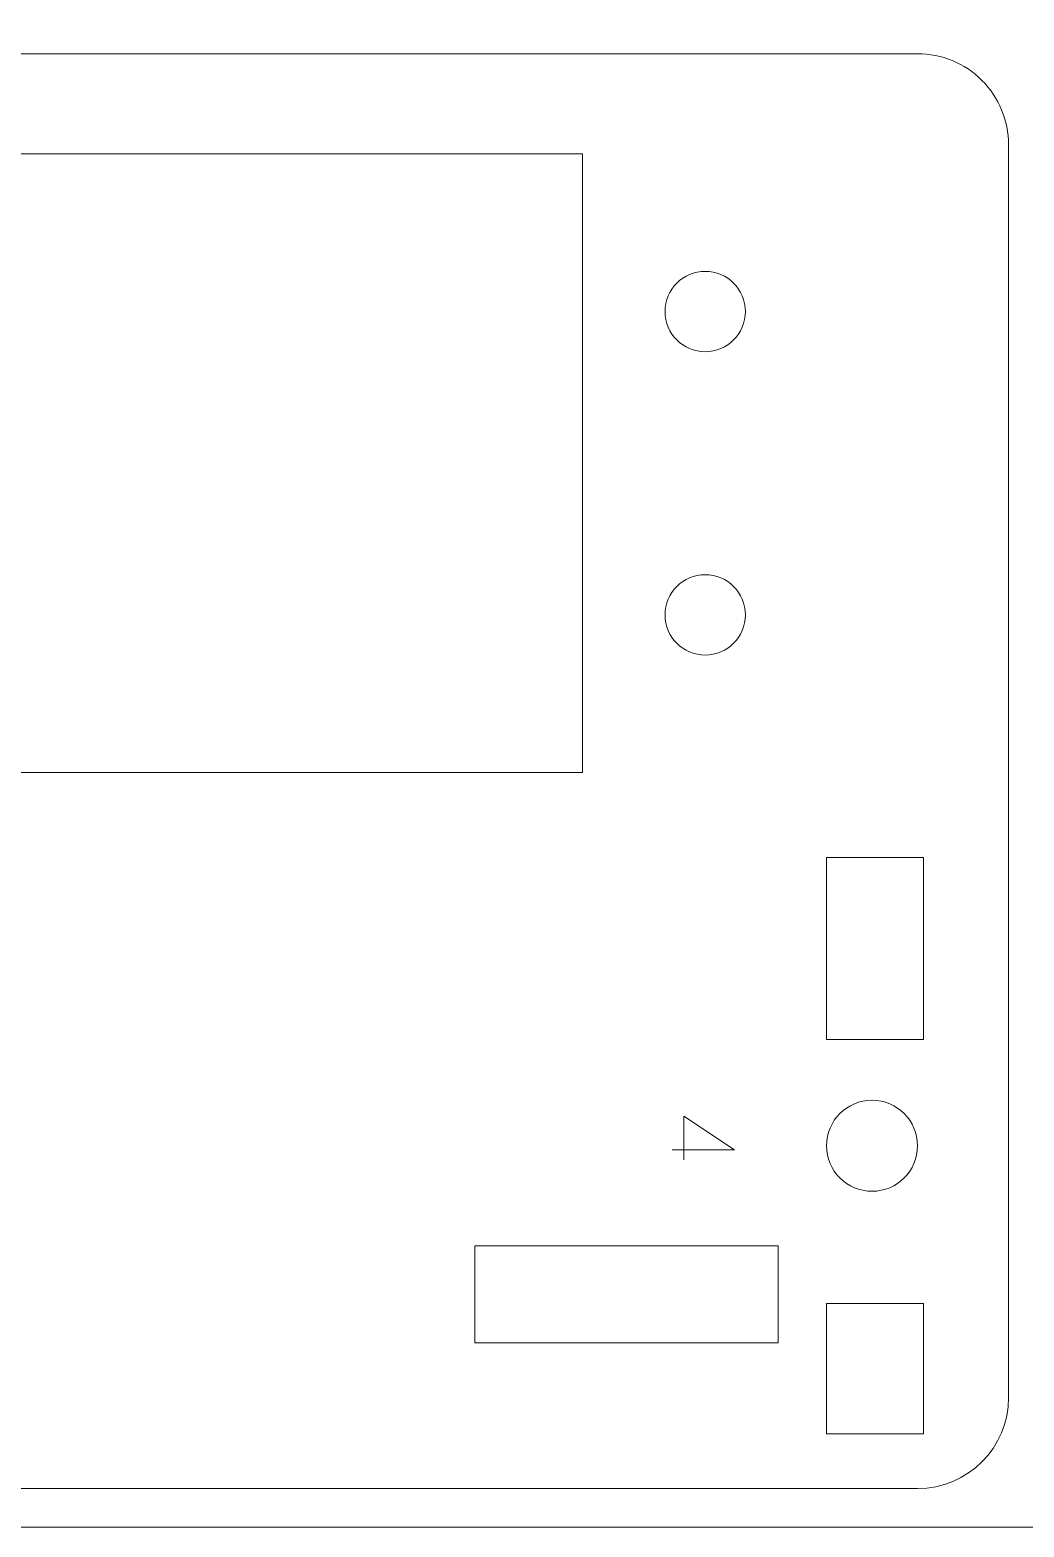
# Model space of a CAD drawing. Header units: centimetres. Extents: x -24 to 24.1, y -20.7 to 0.5.
# Drawn here: x 0.925 to 4.203, y -20.715 to -15.78 of the extents above; entities that cross this region are included whole.
import ezdxf

# ---------------------------------------------------------------- set-up
doc = ezdxf.new("R2010")
doc.units = ezdxf.units.CM
doc.header["$MEASUREMENT"] = 0
doc.layers.add('Layer 1', color=7, linetype='Continuous')

msp = doc.modelspace()

# ---------------------------------------------------------------- linework, layer by layer
at = {"layer": 'Layer 1', "color": 250, "lineweight": 9}
for points in [[(-23.96322, -20.71493), (6.03678, -20.71493), (6.03678, -0.71493), (-23.96322, -0.71493), (-23.96322, -20.71493)], [(2.74649, -16.18794), (-1.39351, -16.18794), (-1.39351, -18.22794), (2.74649, -18.22794)]]:
    msp.add_lwpolyline(points, close=True, dxfattribs=at)
for centre in [(3.15149, -16.70794), (3.15149, -17.70794)]:
    msp.add_circle(centre, 0.1325, dxfattribs=at)
for points, knots in [([(4.15147, -20.28794), (4.15149, -20.28794), (4.15149, -16.15794), (4.15149, -16.15794), (4.15149, -16.15794), (4.15149, -16.07837), (4.11988, -16.00206), (4.06362, -15.9458), (4.06362, -15.9458), (4.00736, -15.88954), (3.93105, -15.85794), (3.85149, -15.85794), (3.85149, -15.85794), (3.85149, -15.85794), (-1.89851, -15.85794), (-1.89851, -15.85794), (-1.89851, -15.85794), (-1.97808, -15.85794), (-2.0544, -15.88954), (-2.11066, -15.9458), (-2.11066, -15.9458), (-2.16692, -16.00206), (-2.19851, -16.07837), (-2.19851, -16.15794), (-2.19851, -16.15794), (-2.19851, -16.15794), (-2.19851, -20.28794), (-2.19851, -20.28794), (-2.19851, -20.28794), (-2.19851, -20.3675), (-2.16692, -20.4438), (-2.11066, -20.50006), (-2.11066, -20.50006), (-2.0544, -20.55632), (-1.97808, -20.58793), (-1.89851, -20.58793), (-1.89851, -20.58793), (-1.89851, -20.58793), (3.85149, -20.58793), (3.85149, -20.58793), (3.85149, -20.58793), (4.01717, -20.58793), (4.15147, -20.45361), (4.15147, -20.28794)], [0, 0, 0, 0, 0.08333333, 0.08333333, 0.08333333, 0.08333333, 0.16666667, 0.16666667, 0.16666667, 0.16666667, 0.25, 0.25, 0.25, 0.25, 0.33333333, 0.33333333, 0.33333333, 0.33333333, 0.41666667, 0.41666667, 0.41666667, 0.41666667, 0.5, 0.5, 0.5, 0.5, 0.58333333, 0.58333333, 0.58333333, 0.58333333, 0.66666667, 0.66666667, 0.66666667, 0.66666667, 0.75, 0.75, 0.75, 0.75, 0.83333333, 0.83333333, 0.83333333, 0.83333333, 1, 1, 1, 1]), ([(3.87151, -19.10796), (3.87151, -19.10796), (3.87151, -18.50796), (3.87151, -18.50796), (3.87151, -18.50796), (3.87151, -18.50796), (3.55151, -18.50796), (3.55151, -18.50796), (3.55151, -18.50796), (3.55151, -18.50796), (3.55151, -19.10796), (3.55151, -19.10796), (3.55151, -19.10796), (3.55151, -19.10796), (3.87151, -19.10796), (3.87151, -19.10796)], [0, 0, 0, 0, 0.2, 0.2, 0.2, 0.2, 0.4, 0.4, 0.4, 0.4, 0.6, 0.6, 0.6, 0.6, 1, 1, 1, 1]), ([(3.85147, -19.45794), (3.85148, -19.37509), (3.78433, -19.30795), (3.70149, -19.30795), (3.70149, -19.30795), (3.61864, -19.30794), (3.5515, -19.37509), (3.5515, -19.45793), (3.5515, -19.45793), (3.55149, -19.54078), (3.61864, -19.60792), (3.70148, -19.60793), (3.70148, -19.60793), (3.78433, -19.60793), (3.85147, -19.54078), (3.85147, -19.45794)], [0, 0, 0, 0, 0.2, 0.2, 0.2, 0.2, 0.4, 0.4, 0.4, 0.4, 0.6, 0.6, 0.6, 0.6, 1, 1, 1, 1]), ([(3.2475, -19.47135), (3.2475, -19.47135), (3.08127, -19.36016), (3.08127, -19.36016), (3.08127, -19.36016), (3.08127, -19.36016), (3.08127, -19.50437), (3.08127, -19.50437), (3.08127, -19.50437), (3.08127, -19.50437), (3.08127, -19.36016), (3.08127, -19.36016), (3.08127, -19.36016), (3.08127, -19.36016), (3.2475, -19.47135), (3.2475, -19.47135), (3.2475, -19.47135), (3.2475, -19.47135), (3.04289, -19.47135), (3.04289, -19.47135), (3.04289, -19.47135), (3.04289, -19.47135), (3.2475, -19.47135), (3.2475, -19.47135)], [0, 0, 0, 0, 0.14285714, 0.14285714, 0.14285714, 0.14285714, 0.28571429, 0.28571429, 0.28571429, 0.28571429, 0.42857143, 0.42857143, 0.42857143, 0.42857143, 0.57142857, 0.57142857, 0.57142857, 0.57142857, 0.71428571, 0.71428571, 0.71428571, 0.71428571, 1, 1, 1, 1]), ([(2.39149, -20.10794), (2.39149, -20.10794), (2.39149, -19.78794), (2.39149, -19.78794), (2.39149, -19.78794), (2.39149, -19.78794), (3.39149, -19.78794), (3.39149, -19.78794), (3.39149, -19.78794), (3.39149, -19.78794), (3.39149, -20.10794), (3.39149, -20.10794), (3.39149, -20.10794), (3.39149, -20.10794), (2.39149, -20.10794), (2.39149, -20.10794)], [0, 0, 0, 0, 0.2, 0.2, 0.2, 0.2, 0.4, 0.4, 0.4, 0.4, 0.6, 0.6, 0.6, 0.6, 1, 1, 1, 1]), ([(3.87149, -19.97794), (3.87149, -19.97794), (3.87149, -20.40794), (3.87149, -20.40794), (3.87149, -20.40794), (3.87149, -20.40794), (3.55149, -20.40794), (3.55149, -20.40794), (3.55149, -20.40794), (3.55149, -20.40794), (3.55149, -19.97794), (3.55149, -19.97794), (3.55149, -19.97794), (3.55149, -19.97794), (3.87149, -19.97794), (3.87149, -19.97794)], [0, 0, 0, 0, 0.2, 0.2, 0.2, 0.2, 0.4, 0.4, 0.4, 0.4, 0.6, 0.6, 0.6, 0.6, 1, 1, 1, 1])]:
    msp.add_open_spline(points, degree=3, knots=knots, dxfattribs=at)

doc.saveas('drawing.dxf')
